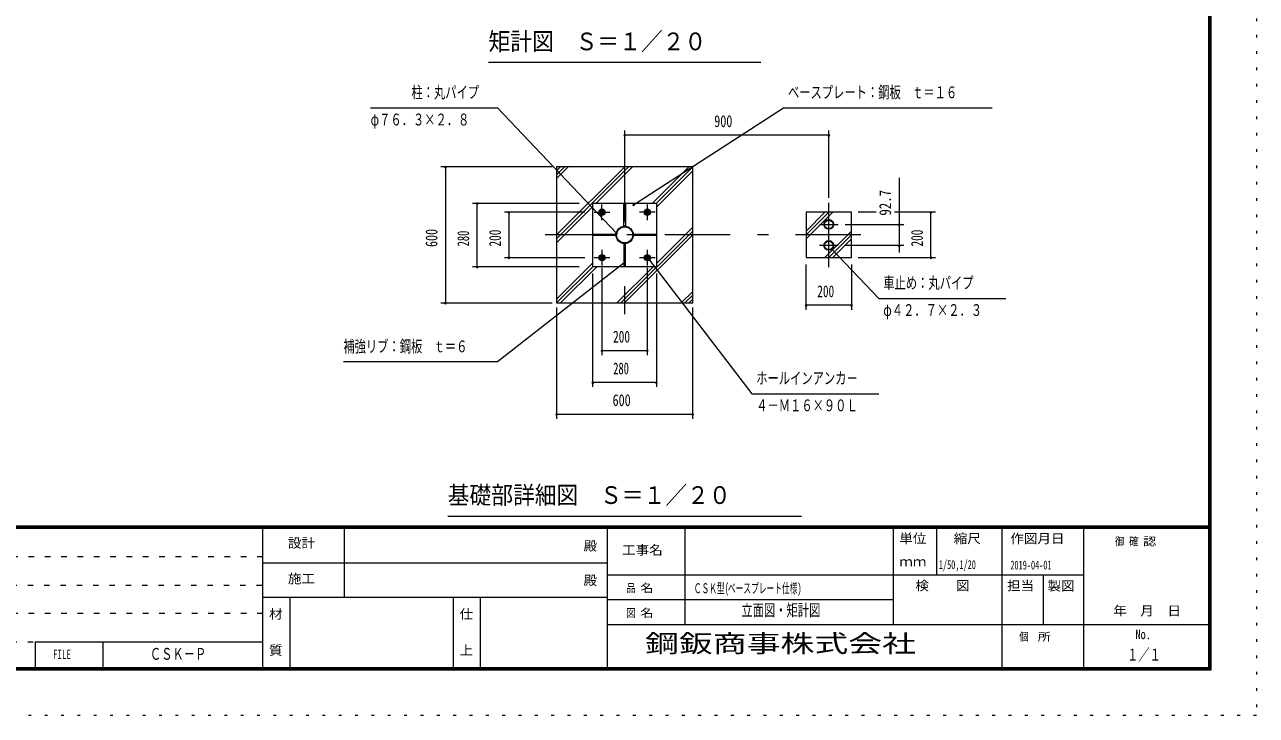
# Model space of a CAD drawing. Units: millimetres, scale not verified, with parts at other scales. Extents: x -23448 to 23452, y -10500 to 10500.
# Drawn here: x 9878 to 23452, y -10500 to -2887 of the extents above; entities that cross this region are included whole.
import ezdxf
from ezdxf.enums import TextEntityAlignment as Align

# ---------------------------------------------------------------- set-up
doc = ezdxf.new("R2010")
doc.units = ezdxf.units.MM
doc.header["$LTSCALE"] = 60
for name, pattern in [('USER1', [3, 1, -2]), ('USER3', [24, 12, -5, 2, -5]), ('USER4', [3, 0.5, -2.5])]:
    doc.linetypes.add(name, pattern=pattern)
doc.layers.add('0-1_0-F', color=7, linetype='Continuous')
for name, color, linetype, lineweight in [('0-6_2-0BOLD', 7, 'Continuous', 18), ('0-8_2-2CENTER', 3, 'USER3', 18), ('0-9_2-4THIN', 4, 'Continuous', 18), ('0-A_2-5DIM', 3, 'Continuous', 18), ('0-B_2-6HATCH', 2, 'Continuous', 18), ('0-C_F-F', 5, 'Continuous', 18), ('0-D_F-E_J_ADD', 5, 'USER4', 18)]:
    doc.layers.add(name, color=color, linetype=linetype, lineweight=lineweight)
doc.styles.add('ＭＳ ゴシック', font='')
doc.styles.get('ＭＳ ゴシック').set_extended_font_data('MS Gothic')

msp = doc.modelspace()

# ---------------------------------------------------------------- linework, layer by layer
at = {"layer": '0-6_2-0BOLD'}
for p, q in [((16482.96, -5059.69), (16497.96, -5059.69)), ((16345.09, -5212.57), (16345.09, -5197.57)), ((16635.84, -5197.57), (16635.84, -5212.57)), ((16497.96, -5350.44), (16482.96, -5350.44))]:
    msp.add_line(p, q, dxfattribs=at)
for points in [[(15740.46, -5955.07), (17240.46, -5955.07), (17240.46, -4455.07), (15740.46, -4455.07)], [(16840.46, -5555.07), (16140.46, -5555.07), (16140.46, -4855.07), (16840.46, -4855.07)], [(16482.96, -5109.69), (16482.96, -4859.69), (16497.96, -4859.69), (16497.96, -5109.69)], [(16252.73, -4976.32), (16265, -4955.07), (16252.73, -4933.82), (16228.19, -4933.82), (16215.93, -4955.07), (16228.19, -4976.32)], [(16728.19, -4976.32), (16715.92, -4955.07), (16728.19, -4933.82), (16752.73, -4933.82), (16765, -4955.07), (16752.73, -4976.32)], [(18490.46, -5455.07), (18990.46, -5455.07), (18990.46, -4955.07), (18490.46, -4955.07)], [(16395.09, -5212.57), (16145.09, -5212.57), (16145.09, -5197.57), (16395.09, -5197.57)], [(16585.84, -5197.57), (16835.84, -5197.57), (16835.84, -5212.57), (16585.84, -5212.57)], [(16497.96, -5550.44), (16497.96, -5300.44), (16482.96, -5300.44), (16482.96, -5550.44)], [(16252.73, -5433.82), (16228.19, -5433.82), (16215.93, -5455.07), (16228.19, -5476.32), (16252.73, -5476.32), (16265, -5455.07)], [(16728.19, -5476.32), (16715.92, -5455.07), (16728.19, -5433.82), (16752.73, -5433.82), (16765, -5455.07), (16752.73, -5476.32)]]:
    msp.add_lwpolyline(points, close=True, dxfattribs=at)
for centre, radius in [((16240.47, -4955.07), 35), ((16240.47, -4955.07), 26.88), ((16240.47, -4955.07), 20.62), ((16240.47, -4955.07), 15), ((16740.46, -4955.07), 35), ((16740.46, -4955.07), 26.88), ((16740.46, -4955.07), 20.62), ((16740.46, -4955.07), 15), ((16490.46, -5205.07), 95.38), ((16490.46, -5205.07), 88.38), ((18740.46, -5089.19), 53.38), ((18740.46, -5089.19), 47.62), ((18740.46, -5320.94), 53.38), ((18740.46, -5320.94), 47.62), ((16240.47, -5455.07), 35), ((16240.47, -5455.07), 26.88), ((16740.46, -5455.07), 35), ((16740.46, -5455.07), 26.88), ((16240.47, -5455.07), 20.62), ((16240.47, -5455.07), 15), ((16740.46, -5455.07), 20.62), ((16740.46, -5455.07), 15)]:
    msp.add_circle(centre, radius, dxfattribs=at)
at = {"layer": '0-8_2-2CENTER'}
for p, q in [((16490.46, -4330.07), (16490.46, -6080.07)), ((16240.47, -5040.43), (16240.47, -4869.71)), ((16740.46, -5040.43), (16740.46, -4869.71)), ((18740.46, -5558.62), (18740.46, -4851.52)), ((16155.11, -4955.07), (16325.83, -4955.07)), ((16825.82, -4955.07), (16655.1, -4955.07)), ((18637.08, -5089.19), (18843.83, -5089.19)), ((19094.01, -5205.07), (15615.46, -5205.07)), ((16240.47, -5369.71), (16240.47, -5540.43)), ((16740.46, -5540.43), (16740.46, -5369.71)), ((18843.83, -5320.94), (18637.08, -5320.94)), ((16155.11, -5455.07), (16325.83, -5455.07)), ((16655.1, -5455.07), (16825.82, -5455.07))]:
    msp.add_line(p, q, dxfattribs=at)
at = {"layer": '0-9_2-4THIN'}
for centre in [(16240.47, -4955.07), (16740.46, -4955.07), (16240.47, -5455.07), (16740.46, -5455.07)]:
    msp.add_circle(centre, 11.25, dxfattribs=at)
at = {"layer": '0-A_2-5DIM'}
for p, q in [((17990.46, -3305.07), (14990.46, -3305.07)), ((16589.24, -4871.48), (18240.47, -3805.07)), ((18240.47, -3805.07), (20540.47, -3805.07)), ((16490.46, -4055.07), (16490.46, -4455.07)), ((18740.46, -4795.31), (18740.46, -4055.07)), ((16500.46, -4105.07), (16480.46, -4105.07)), ((18740.46, -4105.07), (16490.46, -4105.07)), ((18750.46, -4105.07), (18730.46, -4105.07)), ((15690.46, -4455.07), (14465.46, -4455.07)), ((14525.46, -4455.07), (14505.46, -4455.07)), ((14515.46, -4455.07), (14515.46, -5955.07)), ((19515.46, -4574.19), (19515.46, -5397.28)), ((14815.46, -4855.07), (15990.46, -4855.07)), ((14875.46, -4855.07), (14855.46, -4855.07)), ((14865.46, -5555.07), (14865.46, -4855.07)), ((16599.24, -4871.48), (16579.24, -4871.48)), ((16052.96, -4955.07), (15165.46, -4955.07)), ((15225.46, -4955.07), (15205.46, -4955.07)), ((15215.46, -4955.07), (15215.46, -5455.07)), ((19262.56, -4955.07), (19065.46, -4955.07)), ((19915.46, -4955.07), (19465.46, -4955.07)), ((19875.46, -4955.07), (19855.46, -4955.07)), ((19865.46, -5455.07), (19865.46, -4955.07)), ((18918.83, -5089.19), (19565.46, -5089.19)), ((19525.46, -5089.19), (19505.46, -5089.19)), ((16410.92, -5184.85), (16390.92, -5184.85)), ((18783.03, -5360.51), (18763.03, -5360.51)), ((19290.46, -5905.07), (18773.04, -5360.51)), ((19565.46, -5320.94), (18918.83, -5320.94)), ((19525.46, -5320.94), (19505.46, -5320.94)), ((15990.46, -5555.07), (14815.46, -5555.07)), ((14875.46, -5555.07), (14855.46, -5555.07)), ((15165.46, -5455.07), (16052.96, -5455.07)), ((15225.46, -5455.07), (15205.46, -5455.07)), ((16496.08, -5513.62), (16476.08, -5513.62)), ((16764.58, -5467.87), (16744.58, -5467.87)), ((18490.46, -6030.07), (18490.46, -5530.07)), ((18990.46, -5530.07), (18990.46, -6030.07)), ((19065.46, -5455.07), (19915.46, -5455.07)), ((19875.46, -5455.07), (19855.46, -5455.07)), ((16140.47, -6880.07), (16140.47, -5630.44)), ((16240.46, -5567.57), (16240.46, -6530.07)), ((16740.46, -6530.07), (16740.46, -5567.57)), ((16840.46, -5630.44), (16840.46, -6880.07)), ((14465.46, -5955.07), (15690.46, -5955.07)), ((14525.46, -5955.07), (14505.46, -5955.07)), ((19290.46, -5905.07), (20690.46, -5905.07)), ((15740.46, -6005.07), (15740.46, -7230.07)), ((17240.46, -7230.07), (17240.46, -6005.07)), ((18500.46, -5980.07), (18480.46, -5980.07)), ((18990.46, -5980.07), (18490.46, -5980.07)), ((19000.46, -5980.07), (18980.46, -5980.07)), ((16250.46, -6480.07), (16230.46, -6480.07)), ((16240.46, -6480.07), (16740.46, -6480.07)), ((16750.46, -6480.07), (16730.46, -6480.07)), ((16150.46, -6830.07), (16130.46, -6830.07)), ((16840.46, -6830.07), (16140.47, -6830.07)), ((16850.46, -6830.07), (16830.46, -6830.07)), ((15750.46, -7180.07), (15730.46, -7180.07)), ((15740.46, -7180.07), (17240.46, -7180.07)), ((17250.46, -7180.07), (17230.46, -7180.07)), ((14540.46, -8305.07), (18440.46, -8305.07))]:
    msp.add_line(p, q, dxfattribs=at)
for points in [[(13690.46, -3805.07), (15090.46, -3805.07), (16400.92, -5184.85)], [(16486.08, -5513.62), (15090.46, -6605.07), (13390.46, -6605.07)], [(16754.58, -5467.87), (17890.46, -6955.07), (19290.47, -6955.07)]]:
    msp.add_lwpolyline(points, dxfattribs=at)
for centre in [(16490.46, -4105.07), (18740.46, -4105.07), (14515.46, -4455.07), (14865.46, -4855.07), (16589.24, -4871.48), (15215.46, -4955.07), (19865.46, -4955.07), (19515.46, -5089.19), (16400.92, -5184.85), (18773.03, -5360.51), (19515.46, -5320.94), (14865.46, -5555.07), (15215.46, -5455.07), (16486.08, -5513.62), (16754.58, -5467.87), (19865.46, -5455.07), (14515.46, -5955.07), (18490.46, -5980.07), (18990.46, -5980.07), (16240.46, -6480.07), (16740.46, -6480.07), (16140.46, -6830.07), (16840.46, -6830.07), (15740.46, -7180.07), (17240.46, -7180.07)]:
    msp.add_arc(centre, 10, 180, 0, dxfattribs=at)
at = {"layer": '0-B_2-6HATCH'}
for p, q in [((15783.82, -4455.07), (15740.46, -4498.43)), ((15740.46, -4540.86), (15826.25, -4455.07)), ((15868.68, -4455.07), (15740.46, -4583.28)), ((15740.46, -5205.53), (16490.93, -4455.07)), ((16533.36, -4455.07), (15740.46, -5247.96)), ((16175.78, -4855.07), (16575.78, -4455.07)), ((17198.04, -4455.07), (16798.04, -4855.07)), ((16840.46, -4855.07), (17240.46, -4455.07)), ((17240.46, -4497.49), (16840.46, -4897.5)), ((15740.46, -5290.39), (16140.46, -4890.39)), ((18490.46, -5247.5), (18782.89, -4955.07)), ((18740.46, -4955.07), (18490.46, -5205.07)), ((18490.46, -5162.64), (18698.03, -4955.07)), ((17240.46, -5119.75), (16840.46, -5519.75)), ((16447.57, -5955.07), (17240.46, -5162.18)), ((17240.46, -5204.6), (16490, -5955.07)), ((18990.46, -5162.64), (18698.03, -5455.07)), ((18740.46, -5455.07), (18990.46, -5205.07)), ((18990.46, -5247.5), (18782.89, -5455.07)), ((16140.46, -5512.64), (15740.46, -5912.64)), ((15740.46, -5955.07), (16140.46, -5555.07)), ((16182.89, -5555.07), (15782.89, -5955.07)), ((16805.14, -5555.07), (16405.15, -5955.07)), ((17112.25, -5955.07), (17240.46, -5826.85)), ((17240.46, -5869.28), (17154.68, -5955.07)), ((17197.1, -5955.07), (17240.46, -5911.71))]:
    msp.add_line(p, q, dxfattribs=at)
at = {"layer": '0-C_F-F'}
for p, q in [((22926.87, -8415), (-5723.12, -8415)), ((-5723.12, -8417.5), (22926.87, -8417.5)), ((22926.87, -8420), (-5723.12, -8420)), ((-5723.12, -8422.5), (22926.87, -8422.5)), ((22926.87, -8425), (-5723.12, -8425)), ((-5723.12, -8427.5), (22926.87, -8427.5)), ((22926.87, -8430), (-5723.12, -8430)), ((-5723.12, -8432.5), (22926.87, -8432.5)), ((22926.87, -8435), (-5723.12, -8435)), ((-5723.12, -8437.5), (22926.87, -8437.5)), ((22926.87, -8440), (-5723.12, -8440)), ((12501.88, -10000), (12501.88, -8440)), ((13401.88, -9200), (13401.88, -8440)), ((16301.88, -10000), (16301.88, -8440)), ((17151.88, -8440), (17151.88, -9500)), ((19451.88, -9500), (19451.88, -8440)), ((19926.88, -8440), (19926.88, -8950)), ((20651.88, -10000), (20651.88, -8440)), ((21551.88, -10000), (21551.88, -8440)), ((12501.88, -8820), (16301.88, -8820)), ((16301.88, -8950), (21551.88, -8950)), ((21101.87, -8950), (21101.87, -9500)), ((16301.88, -9200), (12501.88, -9200)), ((12801.88, -9200), (12801.88, -10000)), ((14601.88, -9200), (14601.88, -10000)), ((14901.87, -10000), (14901.87, -9200)), ((19451.88, -9225), (16301.88, -9225)), ((16301.88, -9500), (22951.87, -9500)), ((9993.88, -9688), (12501.88, -9688)), ((9993.88, -9688), (9993.88, -10000)), ((10743.88, -10000), (10743.88, -9688))]:
    msp.add_line(p, q, dxfattribs=at)
at = {"layer": '0-C_F-F', "color": 6, "linetype": 'USER1'}
for p, q in [((12501.88, -8752), (-5748.13, -8752)), ((-5748.13, -9064), (12501.88, -9064)), ((12501.88, -9376), (-5748.13, -9376)), ((-5748.13, -9688), (9993.88, -9688))]:
    msp.add_line(p, q, dxfattribs=at)
at = {"layer": '0-C_F-F'}
for points in [[(22951.87, -10000), (-5748.13, -10000), (-5748.13, 10100), (22951.87, 10100)], [(22949.37, -9997.5), (-5745.63, -9997.5), (-5745.63, 10097.5), (22949.37, 10097.5)], [(22946.87, -9995), (22946.87, 10095), (-5743.13, 10095), (-5743.13, -9995)], [(22944.37, -9992.5), (-5740.63, -9992.5), (-5740.63, 10092.5), (22944.37, 10092.5)], [(22941.87, -9990), (22941.87, 10090), (-5738.13, 10090), (-5738.13, -9990)], [(22939.37, -9987.5), (-5735.63, -9987.5), (-5735.63, 10087.5), (22939.37, 10087.5)], [(22936.87, -9985), (22936.87, 10085), (-5733.13, 10085), (-5733.13, -9985)], [(22934.37, -9982.5), (-5730.63, -9982.5), (-5730.63, 10082.5), (22934.37, 10082.5)], [(22931.87, -9980), (-5728.13, -9980), (-5728.13, 10080), (22931.87, 10080)], [(22929.37, -9977.5), (-5725.63, -9977.5), (-5725.63, 10077.5), (22929.37, 10077.5)], [(22926.87, -9975), (22926.87, 10075), (-5723.12, 10075), (-5723.12, -9975)]]:
    msp.add_lwpolyline(points, close=True, dxfattribs=at)
at = {"layer": '0-D_F-E_J_ADD'}
msp.add_lwpolyline([(23451.87, -10500), (-6248.13, -10500), (-6248.13, 10500), (23451.87, 10500)], close=True, dxfattribs=at)

# ---------------------------------------------------------------- texts
at = {"layer": '0-1_0-F', "style": 'ＭＳ ゴシック'}
for s, height, width, p in [('1/50,1/20', 97.68, 0.65, (19953.06, -8916.7)), ('2019-04-01', 97.68, 0.65, (20741.17, -8921.64)), ('ＣＳＫ型(', 110.7, 0.55, (17251.88, -9187.5)), ('ベースプレート仕様)', 110.7, 0.55, (17627.65, -9187.5)), ('立面図・矩計図', 130.2, 0.7, (17776.88, -9444.74)), ('ＣＳＫ－Ｐ', 130.2, 0.7, (11258.47, -9926.24)), ('１／１', 130.2, 0.7, (22026.87, -9934.49))]:
    msp.add_text(s, height=height, dxfattribs=dict(at, width=width)).set_placement(p, align=Align.BOTTOM_LEFT)
at = {"layer": '0-A_2-5DIM', "color": 7, "style": 'ＭＳ ゴシック'}
for s, height, width, p in [('矩計図\u3000Ｓ＝１／２０', 195.4, 0.9, (14990.46, -3228.42)), ('柱：丸パイプ', 130.2, 0.7, (14140.47, -3737.3)), ('ベースプレート：鋼板\u3000ｔ＝１６', 130.2, 0.7, (18290.47, -3737.3)), ('φ７６．３×２．８', 130.2, 0.7, (13690.46, -4037.3)), ('900', 130.2, 0.75, (17477.84, -4055.07)), ('車止め：丸パイプ', 130.2, 0.7, (19340.46, -5837.3)), ('200', 130.2, 0.7, (18613.2, -5930.07)), ('φ４２．７×２．３', 130.2, 0.7, (19340.46, -6137.3)), ('補強リブ：鋼板\u3000ｔ＝６', 130.2, 0.7, (13390.46, -6537.3)), ('200', 130.2, 0.7, (16363.2, -6430.07)), ('280', 130.2, 0.65, (16364.52, -6780.07)), ('ホールインアンカ－', 130.2, 0.7, (17940.46, -6887.3)), ('600', 130.2, 0.75, (16357.61, -7130.07)), ('４－Ｍ１６×９０Ｌ', 130.2, 0.7, (17940.46, -7187.3)), ('基礎部詳細図\u3000Ｓ＝１／２０', 195.4, 0.9, (14540.46, -8228.42)), ('鋼鈑商事株式会社', 195.4, 1.4, (16715.09, -9863.48))]:
    msp.add_text(s, height=height, dxfattribs=dict(at, width=width)).set_placement(p, align=Align.BOTTOM_LEFT)
for s, width, p in [('92.7', 0.8, (19465.46, -4992.35)), ('600', 0.75, (14465.46, -5337.93)), ('200', 0.7, (15165.46, -5332.33)), ('200', 0.7, (19815.46, -5332.33)), ('280', 0.65, (14815.46, -5331.01))]:
    msp.add_text(s, height=130.2, rotation=90, dxfattribs=dict(at, width=width)).set_placement(p, align=Align.BOTTOM_LEFT)
at = {"layer": '0-C_F-F', "color": 7, "style": 'ＭＳ ゴシック'}
for s, height, width, p in [('設計', 104.2, 1.05, (12779.38, -8683.83)), ('単位', 104.2, 1.05, (19516.88, -8633.29)), ('縮尺', 104.2, 1.05, (20116.88, -8633.29)), ('作図月日', 104.2, 1.05, (20740.77, -8634.31)), ('御 ', 88.56, 0.85, (21894.63, -8654.43)), ('確 ', 88.56, 0.85, (22049.01, -8654.43)), ('認', 88.56, 1.2, (22203.4, -8654.43)), ('殿', 104.2, 1.05, (16036.88, -8715.79)), ('工事名', 104.2, 1.05, (16461.88, -8760.79)), ('ｍｍ', 104.2, 1.05, (19516.88, -8888.29)), ('施工', 104.2, 1.05, (12779.38, -9075.79)), ('殿', 104.2, 1.05, (16036.88, -9095.79)), ('品 ', 88.56, 0.85, (16508.13, -9167.5)), ('名', 88.56, 1.2, (16662.51, -9167.5)), ('検\u3000\u3000図', 104.2, 1.05, (19694.38, -9153.29)), ('担当', 104.2, 1.05, (20704.38, -9153.29)), ('製図', 104.2, 1.05, (21150.36, -9155.74)), ('材', 104.2, 1.05, (12571.88, -9465.79)), ('仕', 104.2, 1.05, (14671.88, -9465.79)), ('図 ', 88.56, 0.85, (16508.13, -9442.5)), ('名', 88.56, 1.2, (16662.51, -9442.5)), ('\u3000年\u3000月\u3000日', 104.2, 1.05, (21725.61, -9430.22)), ('個  ', 88.56, 0.85, (20836.88, -9705)), ('所', 88.56, 1.2, (21042.72, -9705)), ('No.', 104.2, 0.8, (22119.38, -9690.79)), ('質', 104.2, 1.05, (12571.88, -9865.79)), ('上', 104.2, 1.05, (14671.88, -9865.79)), ('FILE', 104.2, 0.7, (10190.13, -9909.79))]:
    msp.add_text(s, height=height, dxfattribs=dict(at, width=width)).set_placement(p, align=Align.BOTTOM_LEFT)

doc.saveas('drawing.dxf')
